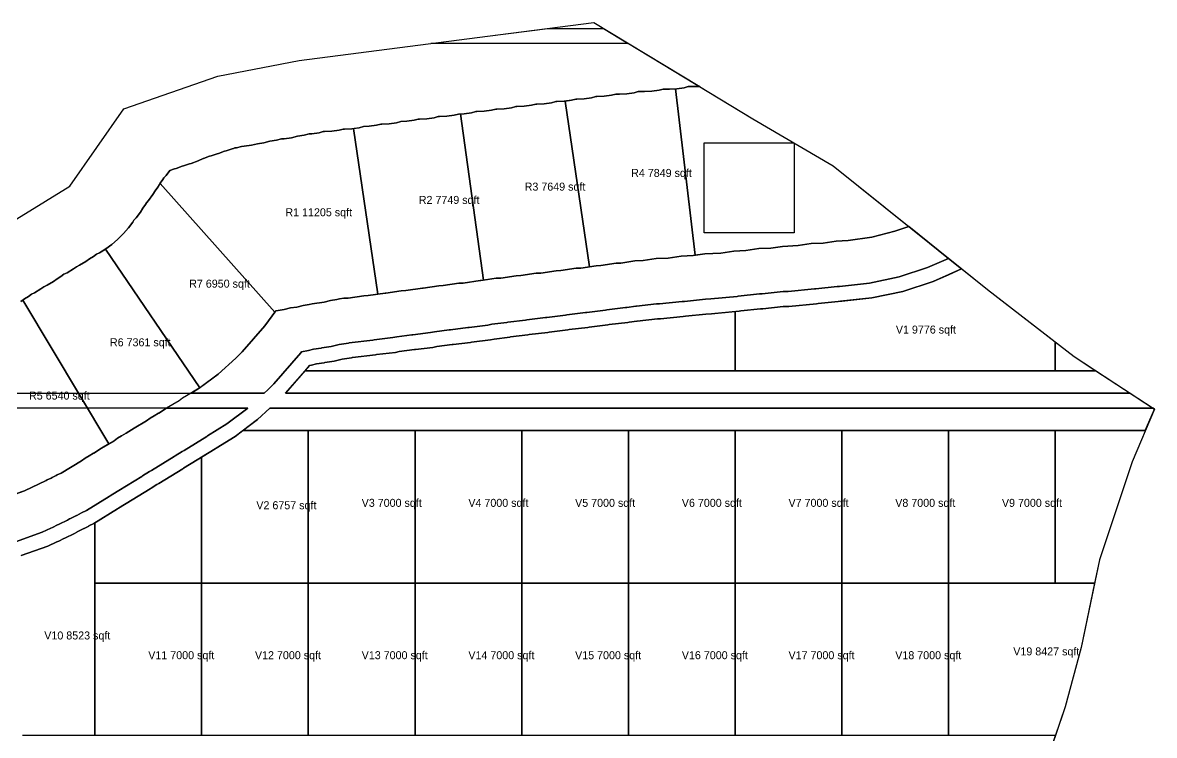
# Model space of a CAD drawing. Header units: metres. Extents: x 119 to 464, y -551 to -55.
# Drawn here: x 238.2 to 464.4, y -197.5 to -54.9 of the extents above; entities that cross this region are included whole.
import ezdxf

# ---------------------------------------------------------------- set-up
doc = ezdxf.new("R2010")
doc.units = ezdxf.units.M
for name, color, linetype in [('AMENITIES', 6, 'Continuous'), ('COLONY', 3, 'Continuous'), ('GARDENS', 82, 'Continuous'), ('PLOTS', 1, 'Continuous'), ('RIVER_PROMENADE', 62, 'Continuous'), ('ROADS', 8, 'Continuous'), ('TEXT', 7, 'Continuous')]:
    doc.layers.add(name, color=color, linetype=linetype)

msp = doc.modelspace()

# ---------------------------------------------------------------- linework, layer by layer
at = {"layer": 'AMENITIES'}
msp.add_lwpolyline([(392.46, -97.01), (374.46, -97.01), (374.46, -79.01), (392.43, -79.01), (392.46, -79.02), (392.46, -97.01)], close=True, dxfattribs=at)
at = {"layer": 'COLONY'}
msp.add_lwpolyline([(221.48, -103.71), (247.6, -87.66), (258.4, -72.16), (277.21, -65.62), (293.47, -62.5), (331.12, -57.65), (352.37, -54.94), (384.19, -74.16), (400.25, -83.6), (431.09, -108.36), (448.39, -121.73), (464.45, -132.24), (460.01, -142.83), (453.45, -162.43), (449.83, -179.95), (446.64, -191.8), (440.55, -209.62), (380.23, -204.48), (363.26, -203.28), (343.39, -203.37), (341.9, -224.25), (341.2, -241.03), (338.8, -261.53), (224.09, -261.53)], dxfattribs=at)
at = {"layer": 'GARDENS'}
for points in [[(343.2, -56.11), (354.31, -56.11), (359.27, -59.11), (319.79, -59.11), (331.12, -57.65), (343.2, -56.11)], [(425.92, -104.21), (425.92, -104.21), (425.92, -104.21), (425.92, -104.21), (425.92, -104.21), (423.29, -102.1), (415.33, -95.71), (412.59, -96.69), (407.97, -97.85), (403.26, -98.54), (400.84, -98.66), (398.26, -99.04), (395.84, -99.16), (393.26, -99.54), (390.08, -99.7), (387.76, -100.04), (385.34, -100.16), (382.76, -100.54), (380.34, -100.66), (377.76, -101.04), (374.58, -101.2), (372.66, -101.48), (368.68, -68.19), (368.97, -68.18), (370.43, -67.96), (371.26, -67.75), (373, -67.75), (373.53, -67.72), (384.19, -74.16), (400.25, -83.6), (425.92, -104.21)], [(423.31, -105.37), (423.31, -105.37), (423.31, -105.37), (425.92, -104.21), (423.31, -105.37)], [(401.22, -110.71), (401.22, -110.71), (401.22, -110.71), (401.22, -110.71), (401.22, -110.71), (401.22, -110.71)], [(295.53, -123.56), (295.94, -123.49), (296.93, -123.23), (298.44, -122.99), (298.6, -122.95), (300.43, -122.69), (302.09, -122.29), (303.94, -121.99), (304.06, -121.96), (304.1, -121.95), (308.7, -121.41), (308.95, -121.35), (312.7, -120.91), (313.47, -120.74), (316.55, -120.34), (316.72, -120.32), (320.2, -119.91), (320.97, -119.74), (324.05, -119.34), (324.22, -119.32), (327.7, -118.91), (327.95, -118.85), (331.7, -118.41), (332.47, -118.24), (335.55, -117.84), (335.72, -117.82), (339.2, -117.41), (339.45, -117.35), (343.2, -116.91), (343.45, -116.85), (347.2, -116.41), (347.45, -116.35), (351.2, -115.91), (351.45, -115.85), (355.2, -115.41), (355.45, -115.35), (359.2, -114.91), (359.45, -114.85), (360.96, -114.68), (361.05, -114.67), (365.14, -114.22), (365.68, -114.19), (370.22, -113.71), (370.68, -113.69), (374.75, -113.26), (375.88, -113.21), (380.63, -112.76), (380.63, -112.76), (380.63, -112.76), (380.63, -112.76), (380.63, -112.76), (380.63, -124.57), (380.63, -124.57), (380.63, -124.57), (380.63, -124.57), (380.63, -124.57), (294.65, -124.57), (295.53, -123.56)], [(381.75, -112.63), (381.75, -112.63), (381.75, -112.63), (381.75, -112.63), (381.75, -112.63), (381.75, -112.63)], [(385.72, -112.21), (385.72, -112.21), (385.72, -112.21), (385.72, -112.21), (385.72, -112.21), (385.72, -112.21)], [(390.25, -111.76), (390.25, -111.76), (390.25, -111.76), (390.25, -111.76), (390.25, -111.76), (390.25, -111.76)], [(397.25, -111.13), (397.25, -111.13), (397.25, -111.13), (397.25, -111.13), (397.25, -111.13), (397.25, -111.13)], [(452.73, -124.57), (444.64, -124.57), (444.64, -124.57), (444.64, -124.57), (444.64, -118.83), (444.64, -118.83), (444.64, -118.83), (448.39, -121.73), (452.73, -124.57)], [(423.31, -124.57), (423.31, -124.57), (423.31, -124.57), (423.31, -124.57)], [(452.5, -167.05), (452.5, -167.05), (444.64, -167.05), (444.64, -136.57), (462.63, -136.57), (464.45, -132.24), (460.01, -142.83), (453.45, -162.43), (452.5, -167.05), (452.5, -167.05)], [(464.19, -132.07), (463.94, -131.91), (464.45, -132.24), (464.19, -132.07)], [(257.17, -152.21), (257.36, -152.06), (258.52, -151.35), (258.9, -151.16), (263.67, -148.21), (263.86, -148.06), (265.02, -147.35), (265.4, -147.16), (270.17, -144.21), (270.36, -144.06), (271.52, -143.35), (271.9, -143.16), (276.67, -140.21), (273.95, -141.89), (273.95, -167.05), (252.62, -167.05), (252.62, -155.03), (252.62, -155.03), (252.62, -155.03), (252.41, -155.16), (252.41, -155.16), (252.41, -155.16), (252.41, -155.16), (252.41, -155.16), (252.41, -155.16), (252.41, -155.16), (252.4, -155.16), (252.4, -155.16), (252.4, -155.16), (252.4, -155.16), (257.17, -152.21)], [(246.42, -158.13), (246.42, -158.13), (246.42, -158.13), (246.42, -158.13)], [(249.02, -156.85), (249.02, -156.85), (248.57, -157.12), (248.57, -157.12), (248.57, -157.12), (248.57, -157.12), (248.57, -157.12), (248.57, -157.12), (248.57, -157.12), (248.56, -157.12), (248.56, -157.12), (248.56, -157.12), (248.56, -157.12), (249.02, -156.85)], [(249.1, -156.8), (249.1, -156.8), (249.1, -156.8), (249.1, -156.8)], [(245.04, -158.78), (245.04, -158.78), (245.04, -158.78), (245.04, -158.78)], [(423.31, -167.05), (423.31, -167.05), (423.31, -167.05), (423.31, -167.05), (423.31, -167.05)], [(449.83, -179.95), (449.83, -179.95), (449.83, -179.95), (449.83, -179.95)], [(446.64, -191.8), (446.64, -191.8), (446.64, -191.8), (446.64, -191.8)], [(252.62, -197.53), (252.62, -197.53), (252.62, -197.53), (252.62, -197.53), (252.62, -197.53)], [(423.31, -197.53), (423.31, -197.53), (423.31, -197.53), (423.31, -197.53), (423.31, -197.53)], [(443.14, -202.03), (444.68, -197.53), (444.68, -197.53), (444.68, -197.53), (444.68, -197.53), (442.38, -204.25), (443.14, -202.03)]]:
    msp.add_lwpolyline(points, close=True, dxfattribs=at)
for points in [[(155.25, -129.07), (286.48, -129.07), (287.18, -128.43), (288.43, -127.18), (293.77, -121.02), (293.96, -120.77), (295.33, -120.55), (296.31, -120.29), (297.83, -120.05), (298.02, -120), (299.86, -119.74), (301.46, -119.35), (303.33, -119.05), (303.45, -119.02), (308.19, -118.46), (308.46, -118.4), (312.19, -117.96), (312.99, -117.78), (315.98, -117.4), (316.19, -117.37), (319.69, -116.96), (320.49, -116.78), (323.48, -116.4), (323.69, -116.37), (327.19, -115.96), (327.46, -115.9), (331.19, -115.46), (331.99, -115.28), (334.98, -114.9), (335.19, -114.87), (338.69, -114.46), (338.96, -114.4), (342.69, -113.96), (342.96, -113.9), (346.69, -113.46), (346.96, -113.4), (350.69, -112.96), (350.96, -112.9), (354.69, -112.46), (354.96, -112.4), (358.69, -111.96), (358.96, -111.9), (360.76, -111.69), (360.88, -111.68), (364.9, -111.23), (365.52, -111.2), (370.03, -110.73), (370.52, -110.7), (374.71, -110.26), (375.74, -110.21), (381.02, -109.72), (381.26, -109.67), (385.53, -109.23), (386.02, -109.2), (390.21, -108.76), (391.24, -108.71), (396.52, -108.22), (396.76, -108.17), (401.03, -107.73), (401.52, -107.7), (407.51, -107.07), (413.4, -105.82), (419.12, -103.95), (423.29, -102.1), (425.92, -104.21), (420.2, -106.75), (414.18, -108.71), (407.98, -110.03), (401.68, -110.69), (401.22, -110.71), (397.25, -111.13), (396.93, -111.19), (391.38, -111.71), (390.25, -111.76), (386.18, -112.19), (385.72, -112.21), (381.75, -112.63), (381.43, -112.69), (375.88, -113.21), (374.75, -113.26), (370.68, -113.69), (370.22, -113.71), (365.68, -114.19), (365.14, -114.22), (361.05, -114.67), (360.96, -114.68), (359.45, -114.85), (359.2, -114.91), (355.45, -115.35), (355.2, -115.41), (351.45, -115.85), (351.2, -115.91), (347.45, -116.35), (347.2, -116.41), (343.45, -116.85), (343.2, -116.91), (339.45, -117.35), (339.2, -117.41), (335.72, -117.82), (335.55, -117.84), (332.47, -118.24), (331.7, -118.41), (327.95, -118.85), (327.7, -118.91), (324.22, -119.32), (324.05, -119.34), (320.97, -119.74), (320.2, -119.91), (316.72, -120.32), (316.55, -120.34), (313.47, -120.74), (312.7, -120.91), (308.95, -121.35), (308.7, -121.41), (304.1, -121.95), (304.06, -121.96), (303.94, -121.99), (302.09, -122.29), (300.43, -122.69), (298.6, -122.95), (298.44, -122.99), (296.93, -123.23), (295.94, -123.49), (295.53, -123.56), (290.75, -129.07), (459.61, -129.07), (464.19, -132.07), (287.63, -132.07), (285.15, -134.33), (280.67, -137.71), (276.86, -140.06), (276.67, -140.21), (271.9, -143.16), (271.52, -143.35), (270.36, -144.06), (270.17, -144.21), (265.4, -147.16), (265.02, -147.35), (263.86, -148.06), (263.67, -148.21), (258.9, -151.16), (258.52, -151.35), (257.36, -152.06), (257.17, -152.21), (252.4, -155.16), (251.43, -155.64), (251.4, -155.66), (250.47, -156.12), (250.43, -156.14), (250.4, -156.16), (249.1, -156.8), (249.06, -156.82), (249.02, -156.85), (248.56, -157.12), (246.59, -158.05), (246.42, -158.13), (246.38, -158.15), (245.38, -158.65), (245.04, -158.78), (243.2, -159.65), (237.87, -161.57)], [(236.75, -158.79), (242.05, -156.88), (243.8, -156.05), (244.17, -155.91), (245.17, -155.41), (245.35, -155.32), (245.48, -155.26), (247.15, -154.47), (247.54, -154.23), (247.57, -154.22), (247.6, -154.2), (248.94, -153.54), (248.97, -153.52), (248.99, -153.51), (249.94, -153.04), (249.97, -153.02), (250.94, -152.54), (255.48, -149.73), (255.66, -149.59), (257.05, -148.73), (257.44, -148.54), (261.98, -145.73), (262.16, -145.59), (263.55, -144.73), (263.94, -144.54), (268.48, -141.73), (268.66, -141.59), (270.05, -140.73), (270.44, -140.54), (274.98, -137.73), (275.16, -137.59), (278.98, -135.23), (283.17, -132.07), (150.67, -132.07)]]:
    msp.add_lwpolyline(points, dxfattribs=at)
at = {"layer": 'PLOTS'}
for points in [[(347.93, -70.46), (348.76, -70.25), (349, -70.25), (350.47, -70.18), (351.93, -69.96), (352.76, -69.75), (353, -69.75), (354.47, -69.68), (355.93, -69.46), (356.76, -69.25), (357.5, -69.25), (358.97, -69.18), (360.43, -68.96), (361.26, -68.75), (362.5, -68.75), (363.97, -68.68), (365.43, -68.46), (366.26, -68.25), (367.5, -68.25), (368.68, -68.19), (372.66, -101.48), (372.26, -101.54), (369.84, -101.66), (367.26, -102.04), (364.84, -102.16), (362.26, -102.54), (360.6, -102.62), (357.76, -103.04), (356.87, -103.09), (353.76, -103.54), (352.87, -103.59), (351.49, -103.79), (346.63, -70.66), (347.93, -70.46)], [(326.47, -73.18), (327.93, -72.96), (328.76, -72.75), (329, -72.75), (330.47, -72.68), (331.93, -72.46), (332.76, -72.25), (333, -72.25), (334.47, -72.18), (335.93, -71.96), (336.76, -71.75), (337, -71.75), (338.47, -71.68), (339.93, -71.46), (340.76, -71.25), (341, -71.25), (342.47, -71.18), (343.93, -70.96), (344.76, -70.75), (345, -70.75), (346.47, -70.68), (346.63, -70.66), (351.49, -103.79), (349.76, -104.04), (348.87, -104.09), (345.76, -104.54), (344.87, -104.59), (341.76, -105.04), (340.87, -105.09), (337.76, -105.54), (336.87, -105.59), (333.76, -106.04), (332.87, -106.09), (330.33, -106.46), (325.73, -73.21), (326.47, -73.18)], [(305.43, -75.96), (306.32, -75.73), (307.47, -75.68), (308.93, -75.46), (309.76, -75.25), (310, -75.25), (311.47, -75.18), (312.93, -74.96), (313.82, -74.73), (314.97, -74.68), (316.43, -74.46), (317.26, -74.25), (317.5, -74.25), (318.97, -74.18), (320.43, -73.96), (321.26, -73.75), (321.5, -73.75), (322.97, -73.68), (324.43, -73.46), (325.32, -73.23), (325.73, -73.21), (330.33, -106.46), (329.76, -106.54), (329.63, -106.55), (326.26, -107.04), (325.37, -107.09), (322.26, -107.54), (321.37, -107.59), (318.26, -108.04), (318.13, -108.05), (314.76, -108.54), (313.87, -108.59), (310.76, -109.04), (310.63, -109.05), (309.2, -109.26), (304.31, -76.13), (305.43, -75.96)], [(265.68, -87.07), (266.22, -86.33), (266.43, -85.98), (266.85, -85.52), (267.58, -84.52), (268.56, -84.17), (268.85, -84.1), (270.06, -83.67), (270.35, -83.6), (271.56, -83.17), (271.85, -83.1), (273.24, -82.61), (274.28, -82.12), (274.35, -82.1), (275.56, -81.67), (275.85, -81.6), (277.06, -81.17), (277.35, -81.1), (278.56, -80.67), (278.85, -80.6), (280.06, -80.17), (280.35, -80.1), (280.61, -80.01), (280.93, -79.96), (281.93, -79.71), (282.47, -79.68), (283.93, -79.46), (285.13, -79.16), (286.43, -78.96), (287.63, -78.66), (288.93, -78.46), (289.93, -78.21), (290.47, -78.18), (291.93, -77.96), (293.13, -77.66), (294.43, -77.46), (295.43, -77.21), (295.97, -77.18), (297.43, -76.96), (298.26, -76.75), (298.5, -76.75), (299.97, -76.68), (301.43, -76.46), (302.26, -76.25), (302.5, -76.25), (303.97, -76.18), (304.31, -76.13), (309.2, -109.26), (307.26, -109.54), (306.37, -109.59), (303.26, -110.04), (302.37, -110.09), (301.55, -110.2), (300.97, -110.35), (299.75, -110.53), (298.47, -110.85), (296.05, -111.2), (295.47, -111.35), (294.25, -111.53), (292.97, -111.85), (291.75, -112.03), (290.47, -112.35), (288.89, -112.58), (288.78, -112.62), (288.6, -112.87), (265.65, -87.13), (265.68, -87.07)], [(254.83, -100.22), (256.02, -99.35), (257.11, -98.36), (258.36, -97.11), (259.35, -96.02), (260.22, -94.83), (260.43, -94.48), (260.85, -94.02), (261.72, -92.83), (262.18, -92.07), (262.72, -91.33), (262.93, -90.98), (263.35, -90.52), (264.22, -89.33), (264.68, -88.57), (265.22, -87.83), (265.65, -87.13), (288.6, -112.87), (288.07, -113.62), (286.57, -115.62), (282.06, -120.81), (280.81, -122.06), (277.29, -125.26), (273.61, -127.99), (254.76, -100.26), (254.83, -100.22)], [(238.57, -110.18), (239.33, -109.72), (239.92, -109.29), (240.57, -108.98), (241.83, -108.22), (242.42, -107.79), (243.07, -107.48), (244.33, -106.72), (245.07, -106.18), (245.83, -105.72), (246.42, -105.29), (247.07, -104.98), (248.33, -104.22), (248.92, -103.79), (249.57, -103.48), (250.83, -102.72), (251.57, -102.18), (252.33, -101.72), (252.92, -101.29), (253.57, -100.98), (254.76, -100.26), (273.61, -127.99), (273.46, -128.1), (270.96, -129.6), (270.16, -130.08), (269.46, -130.6), (266.96, -132.1), (265.38, -133.05), (265.37, -133.05), (264.46, -133.6), (263.66, -134.08), (262.96, -134.6), (260.46, -136.1), (258.88, -137.05), (258.87, -137.05), (257.96, -137.6), (257.16, -138.08), (256.46, -138.6), (255.44, -139.21), (238.19, -110.46), (238.57, -110.18)], [(380.63, -124.57), (380.63, -124.57), (380.63, -112.76), (380.63, -112.76), (380.63, -112.76), (380.63, -112.76), (380.63, -112.76), (381.43, -112.69), (381.43, -112.69), (381.43, -112.69), (381.43, -112.69), (381.75, -112.63), (381.75, -112.63), (381.75, -112.63), (381.75, -112.63), (385.72, -112.21), (385.72, -112.21), (385.72, -112.21), (385.72, -112.21), (386.18, -112.19), (386.18, -112.19), (386.18, -112.19), (386.18, -112.19), (390.25, -111.76), (390.25, -111.76), (390.25, -111.76), (390.25, -111.76), (391.38, -111.71), (391.38, -111.71), (391.38, -111.71), (391.38, -111.71), (396.93, -111.19), (396.93, -111.19), (396.93, -111.19), (396.93, -111.19), (397.25, -111.13), (397.25, -111.13), (397.25, -111.13), (397.25, -111.13), (401.22, -110.71), (401.22, -110.71), (401.22, -110.71), (401.22, -110.71), (401.68, -110.69), (401.68, -110.69), (401.68, -110.69), (401.68, -110.69), (401.97, -110.66), (407.98, -110.03), (407.98, -110.03), (407.98, -110.03), (407.98, -110.03), (414.18, -108.71), (414.18, -108.71), (414.18, -108.71), (414.18, -108.71), (420.2, -106.75), (420.2, -106.75), (420.2, -106.75), (420.2, -106.75), (423.31, -105.37), (423.31, -105.37), (423.31, -105.37), (425.92, -104.21), (425.92, -104.21), (425.92, -104.21), (425.93, -104.21), (425.93, -104.21), (425.93, -104.21), (431.09, -108.36), (431.09, -108.36), (444.64, -118.83), (444.64, -118.83), (444.64, -118.83), (444.64, -124.57), (444.64, -124.57), (444.64, -124.57), (423.31, -124.57), (423.31, -124.57), (423.31, -124.57), (423.31, -124.57), (380.63, -124.57), (380.63, -124.57), (380.63, -124.57), (380.63, -124.57)], [(295.29, -167.05), (273.95, -167.05), (273.95, -141.89), (276.67, -140.21), (276.86, -140.06), (280.67, -137.71), (282.18, -136.57), (295.29, -136.57), (295.29, -167.05)], [(295.29, -136.57), (316.63, -136.57), (316.63, -167.05), (295.29, -167.05), (295.29, -136.57)], [(316.63, -136.57), (337.96, -136.57), (337.96, -167.05), (316.63, -167.05), (316.63, -136.57)], [(337.96, -136.57), (359.3, -136.57), (359.3, -167.05), (337.96, -167.05), (337.96, -136.57)], [(359.3, -136.57), (380.63, -136.57), (380.63, -167.05), (359.3, -167.05), (359.3, -136.57)], [(380.63, -136.57), (401.97, -136.57), (401.97, -167.05), (380.63, -167.05), (380.63, -136.57)], [(401.97, -136.57), (423.31, -136.57), (423.31, -167.05), (401.97, -167.05), (401.97, -136.57)], [(423.31, -136.57), (444.64, -136.57), (444.64, -167.05), (423.31, -167.05), (423.31, -136.57)], [(252.62, -167.05), (273.95, -167.05), (273.95, -197.53), (252.62, -197.53), (252.62, -167.05)], [(273.95, -167.05), (295.29, -167.05), (295.29, -197.53), (273.95, -197.53), (273.95, -167.05)], [(295.29, -167.05), (316.63, -167.05), (316.63, -197.53), (295.29, -197.53), (295.29, -167.05)], [(316.63, -167.05), (337.96, -167.05), (337.96, -197.53), (316.63, -197.53), (316.63, -167.05)], [(337.96, -167.05), (359.3, -167.05), (359.3, -197.53), (337.96, -197.53), (337.96, -167.05)], [(359.3, -167.05), (380.63, -167.05), (380.63, -197.53), (359.3, -197.53), (359.3, -167.05)], [(380.63, -167.05), (401.97, -167.05), (401.97, -197.53), (380.63, -197.53), (380.63, -167.05)], [(401.97, -167.05), (423.31, -167.05), (423.31, -197.53), (401.97, -197.53), (401.97, -167.05)], [(423.31, -197.53), (423.31, -197.53), (423.31, -167.05), (423.31, -167.05), (423.31, -167.05), (452.5, -167.05), (452.5, -167.05), (452.5, -167.05), (449.83, -179.95), (449.83, -179.95), (446.64, -191.8), (446.64, -191.8), (444.68, -197.53), (444.68, -197.53), (444.68, -197.53), (423.31, -197.53), (423.31, -197.53)]]:
    msp.add_lwpolyline(points, close=True, dxfattribs=at)
for points in [[(237.83, -110.72), (238.19, -110.46), (255.44, -139.21), (253.96, -140.1), (252.38, -141.05), (252.37, -141.05), (251.46, -141.6), (250.66, -142.08), (249.96, -142.6), (245.88, -145.05), (245.1, -145.42), (244.88, -145.55), (244.1, -145.92), (243.88, -146.05), (243.1, -146.42), (242.88, -146.55), (238.57, -148.58), (236.59, -149.29)], [(237.87, -161.57), (243.2, -159.65), (243.2, -159.65), (245.04, -158.78), (245.04, -158.78), (245.38, -158.65), (245.38, -158.65), (246.38, -158.15), (246.42, -158.13), (246.42, -158.13), (246.59, -158.05), (246.59, -158.05), (248.56, -157.12), (248.56, -157.12), (248.56, -157.12), (248.57, -157.12), (248.57, -157.12), (248.57, -157.12), (248.57, -157.12), (248.57, -157.12), (248.57, -157.12), (248.57, -157.12), (249.02, -156.85), (249.02, -156.85), (249.02, -156.85), (249.05, -156.82), (249.05, -156.82), (249.05, -156.82), (249.06, -156.82), (249.06, -156.82), (249.06, -156.82), (249.06, -156.82), (249.06, -156.82), (249.06, -156.82), (249.1, -156.8), (250.39, -156.16), (250.39, -156.16), (250.39, -156.16), (250.4, -156.16), (250.4, -156.16), (250.4, -156.16), (250.4, -156.16), (250.4, -156.16), (250.4, -156.16), (250.4, -156.16), (250.4, -156.16), (250.4, -156.16), (250.42, -156.14), (250.42, -156.14), (250.42, -156.14), (250.43, -156.14), (250.43, -156.14), (250.43, -156.14), (250.43, -156.14), (250.43, -156.14), (250.43, -156.14), (250.47, -156.12), (251.39, -155.66), (251.39, -155.66), (251.39, -155.66), (251.4, -155.66), (251.4, -155.66), (251.4, -155.66), (251.4, -155.66), (251.4, -155.66), (251.4, -155.66), (251.4, -155.66), (251.4, -155.66), (251.4, -155.66), (251.42, -155.64), (251.42, -155.64), (251.42, -155.64), (251.43, -155.64), (251.43, -155.64), (251.43, -155.64), (251.43, -155.64), (251.43, -155.64), (251.43, -155.64), (252.4, -155.16), (252.4, -155.16), (252.4, -155.16), (252.41, -155.16), (252.41, -155.16), (252.41, -155.16), (252.41, -155.16), (252.41, -155.16), (252.41, -155.16), (252.41, -155.16), (252.62, -155.03), (252.62, -155.03), (252.62, -155.03), (252.62, -197.53), (252.62, -197.53), (252.62, -197.53), (238.15, -197.53)]]:
    msp.add_lwpolyline(points, dxfattribs=at)
at = {"layer": 'RIVER_PROMENADE'}
msp.add_lwpolyline([(221.48, -103.71), (247.6, -87.66), (258.4, -72.16), (277.21, -65.62), (293.47, -62.5), (331.12, -57.65), (352.37, -54.94), (373.54, -67.72), (373, -67.75), (371.26, -67.75), (370.43, -67.96), (368.97, -68.18), (367.5, -68.25), (366.26, -68.25), (365.43, -68.46), (363.97, -68.68), (362.5, -68.75), (361.26, -68.75), (360.43, -68.96), (358.97, -69.18), (357.5, -69.25), (356.76, -69.25), (355.93, -69.46), (354.47, -69.68), (353, -69.75), (352.76, -69.75), (351.93, -69.96), (350.47, -70.18), (349, -70.25), (348.76, -70.25), (347.93, -70.46), (346.47, -70.68), (345, -70.75), (344.76, -70.75), (343.93, -70.96), (342.47, -71.18), (341, -71.25), (340.76, -71.25), (339.93, -71.46), (338.47, -71.68), (337, -71.75), (336.76, -71.75), (335.93, -71.96), (334.47, -72.18), (333, -72.25), (332.76, -72.25), (331.93, -72.46), (330.47, -72.68), (329, -72.75), (328.76, -72.75), (327.93, -72.96), (326.47, -73.18), (325.32, -73.23), (324.43, -73.46), (322.97, -73.68), (321.5, -73.75), (321.26, -73.75), (320.43, -73.96), (318.97, -74.18), (317.5, -74.25), (317.26, -74.25), (316.43, -74.46), (314.97, -74.68), (313.82, -74.73), (312.93, -74.96), (311.47, -75.18), (310, -75.25), (309.76, -75.25), (308.93, -75.46), (307.47, -75.68), (306.32, -75.73), (305.43, -75.96), (303.97, -76.18), (302.5, -76.25), (302.26, -76.25), (301.43, -76.46), (299.97, -76.68), (298.5, -76.75), (298.26, -76.75), (297.43, -76.96), (295.97, -77.18), (295.43, -77.21), (294.43, -77.46), (293.13, -77.66), (291.93, -77.96), (290.47, -78.18), (289.93, -78.21), (288.93, -78.46), (287.63, -78.66), (286.43, -78.96), (285.13, -79.16), (283.93, -79.46), (282.47, -79.68), (281.93, -79.71), (280.93, -79.96), (280.61, -80.01), (280.35, -80.1), (280.06, -80.17), (278.85, -80.6), (278.56, -80.67), (277.35, -81.1), (277.06, -81.17), (275.85, -81.6), (275.56, -81.67), (274.35, -82.1), (274.28, -82.12), (273.24, -82.61), (271.85, -83.1), (271.56, -83.17), (270.35, -83.6), (270.06, -83.67), (268.85, -84.1), (268.56, -84.17), (267.58, -84.52), (266.85, -85.52), (266.43, -85.98), (266.22, -86.33), (265.68, -87.07), (265.22, -87.83), (264.68, -88.57), (264.22, -89.33), (263.35, -90.52), (262.93, -90.98), (262.72, -91.33), (262.18, -92.07), (261.72, -92.83), (260.85, -94.02), (260.43, -94.48), (260.22, -94.83), (259.35, -96.02), (258.36, -97.11), (257.11, -98.36), (256.02, -99.35), (254.83, -100.22), (253.57, -100.98), (252.92, -101.29), (252.33, -101.72), (251.57, -102.18), (250.83, -102.72), (249.57, -103.48), (248.92, -103.79), (248.33, -104.22), (247.07, -104.98), (246.42, -105.29), (245.83, -105.72), (245.07, -106.18), (244.33, -106.72), (243.07, -107.48), (242.42, -107.79), (241.83, -108.22), (240.57, -108.98), (239.92, -109.29), (239.33, -109.72), (238.57, -110.18), (237.83, -110.72)], dxfattribs=at)
at = {"layer": 'ROADS'}
for points in [[(407.51, -107.07), (401.52, -107.7), (401.03, -107.73), (396.76, -108.17), (396.52, -108.22), (391.24, -108.71), (390.21, -108.76), (386.02, -109.2), (385.53, -109.23), (381.26, -109.67), (381.02, -109.72), (375.74, -110.21), (374.71, -110.26), (370.52, -110.7), (370.03, -110.73), (365.52, -111.2), (364.9, -111.23), (360.88, -111.68), (360.76, -111.69), (358.96, -111.9), (358.69, -111.96), (354.96, -112.4), (354.69, -112.46), (350.96, -112.9), (350.69, -112.96), (346.96, -113.4), (346.69, -113.46), (342.96, -113.9), (342.69, -113.96), (338.96, -114.4), (338.69, -114.46), (335.19, -114.87), (334.98, -114.9), (331.99, -115.28), (331.19, -115.46), (327.46, -115.9), (327.19, -115.96), (323.69, -116.37), (323.48, -116.4), (320.49, -116.78), (319.69, -116.96), (316.19, -117.37), (315.98, -117.4), (312.99, -117.78), (312.19, -117.96), (308.46, -118.4), (308.19, -118.46), (303.45, -119.02), (303.33, -119.05), (301.46, -119.35), (299.86, -119.74), (298.02, -120), (297.83, -120.05), (296.31, -120.29), (295.33, -120.55), (293.96, -120.77), (293.77, -121.02), (288.43, -127.18), (287.18, -128.43), (286.48, -129.07), (271.84, -129.07), (273.46, -128.1), (277.29, -125.26), (280.81, -122.06), (282.06, -120.81), (286.57, -115.62), (288.07, -113.62), (288.78, -112.62), (288.89, -112.58), (290.47, -112.35), (291.75, -112.03), (292.97, -111.85), (294.25, -111.53), (295.47, -111.35), (296.05, -111.2), (298.47, -110.85), (299.75, -110.53), (300.97, -110.35), (301.55, -110.2), (302.37, -110.09), (303.26, -110.04), (306.37, -109.59), (307.26, -109.54), (310.63, -109.05), (310.76, -109.04), (313.87, -108.59), (314.76, -108.54), (318.13, -108.05), (318.26, -108.04), (321.37, -107.59), (322.26, -107.54), (325.37, -107.09), (326.26, -107.04), (329.63, -106.55), (329.76, -106.54), (332.87, -106.09), (333.76, -106.04), (336.87, -105.59), (337.76, -105.54), (340.87, -105.09), (341.76, -105.04), (344.87, -104.59), (345.76, -104.54), (348.87, -104.09), (349.76, -104.04), (352.87, -103.59), (353.76, -103.54), (356.87, -103.09), (357.76, -103.04), (360.6, -102.62), (362.26, -102.54), (364.84, -102.16), (367.26, -102.04), (369.84, -101.66), (372.26, -101.54), (374.58, -101.2), (377.76, -101.04), (380.34, -100.66), (382.76, -100.54), (385.34, -100.16), (387.76, -100.04), (390.08, -99.7), (393.26, -99.54), (395.84, -99.16), (398.26, -99.04), (400.84, -98.66), (403.26, -98.54), (407.97, -97.85), (412.59, -96.69), (415.33, -95.71), (423.29, -102.1), (419.12, -103.95), (413.4, -105.82), (407.51, -107.07)], [(294.65, -124.57), (452.73, -124.57), (459.61, -129.07), (290.75, -129.07), (294.65, -124.57)], [(287.63, -132.07), (464.19, -132.07), (464.45, -132.24), (462.63, -136.57), (282.18, -136.57), (285.15, -134.33), (287.63, -132.07)]]:
    msp.add_lwpolyline(points, close=True, dxfattribs=at)
msp.add_lwpolyline([(234.09, -150.19), (238.57, -148.58), (242.88, -146.55), (243.1, -146.42), (243.88, -146.05), (244.1, -145.92), (244.88, -145.55), (245.1, -145.42), (245.88, -145.05), (249.96, -142.6), (250.66, -142.08), (251.46, -141.6), (252.37, -141.05), (252.38, -141.05), (253.96, -140.1), (256.46, -138.6), (257.16, -138.08), (257.96, -137.6), (258.87, -137.05), (258.88, -137.05), (260.46, -136.1), (262.96, -134.6), (263.66, -134.08), (264.46, -133.6), (265.37, -133.05), (265.38, -133.05), (266.96, -132.1), (267.01, -132.07), (283.17, -132.07), (278.98, -135.23), (278.98, -135.23), (275.16, -137.59), (274.98, -137.73), (270.44, -140.54), (270.05, -140.73), (268.66, -141.59), (268.48, -141.73), (263.94, -144.54), (263.55, -144.73), (262.16, -145.59), (261.98, -145.73), (257.44, -148.54), (257.05, -148.73), (255.66, -149.59), (255.48, -149.73), (250.94, -152.54), (249.97, -153.02), (249.94, -153.04), (248.99, -153.51), (248.97, -153.52), (248.94, -153.54), (247.6, -154.2), (247.57, -154.22), (247.54, -154.23), (247.15, -154.47), (245.48, -155.26), (245.35, -155.32), (245.17, -155.41), (244.17, -155.91), (243.8, -156.05), (242.05, -156.88), (236.75, -158.79)], dxfattribs=at)

# ---------------------------------------------------------------- texts
at = {"layer": 'TEXT'}
for s, p in [('R4 7849 sqft', (359.84, -85.81)), ('R3 7649 sqft', (338.55, -88.55)), ('R2 7749 sqft', (317.38, -91.21)), ('R1 11205 sqft', (290.71, -93.68)), ('R7 6950 sqft', (271.47, -107.96)), ('V1 9776 sqft', (412.77, -117.15)), ('R6 7361 sqft', (255.63, -119.69)), ('R5 6540 sqft', (239.45, -130.35)), ('V2 6757 sqft', (284.9, -152.29)), ('V3 7000 sqft', (305.96, -151.81)), ('V4 7000 sqft', (327.29, -151.81)), ('V5 7000 sqft', (348.63, -151.81)), ('V6 7000 sqft', (369.97, -151.81)), ('V7 7000 sqft', (391.3, -151.81)), ('V8 7000 sqft', (412.64, -151.81)), ('V9 7000 sqft', (433.97, -151.81)), ('V10 8523 sqft', (242.5, -178.34)), ('V11 7000 sqft', (263.29, -182.29)), ('V12 7000 sqft', (284.62, -182.29)), ('V13 7000 sqft', (305.96, -182.29)), ('V14 7000 sqft', (327.29, -182.29)), ('V15 7000 sqft', (348.63, -182.29)), ('V16 7000 sqft', (369.97, -182.29)), ('V17 7000 sqft', (391.3, -182.29)), ('V18 7000 sqft', (412.64, -182.29)), ('V19 8427 sqft', (436.24, -181.53))]:
    msp.add_text(s, height=1.6, dxfattribs=at).set_placement(p)

doc.saveas('drawing.dxf')
